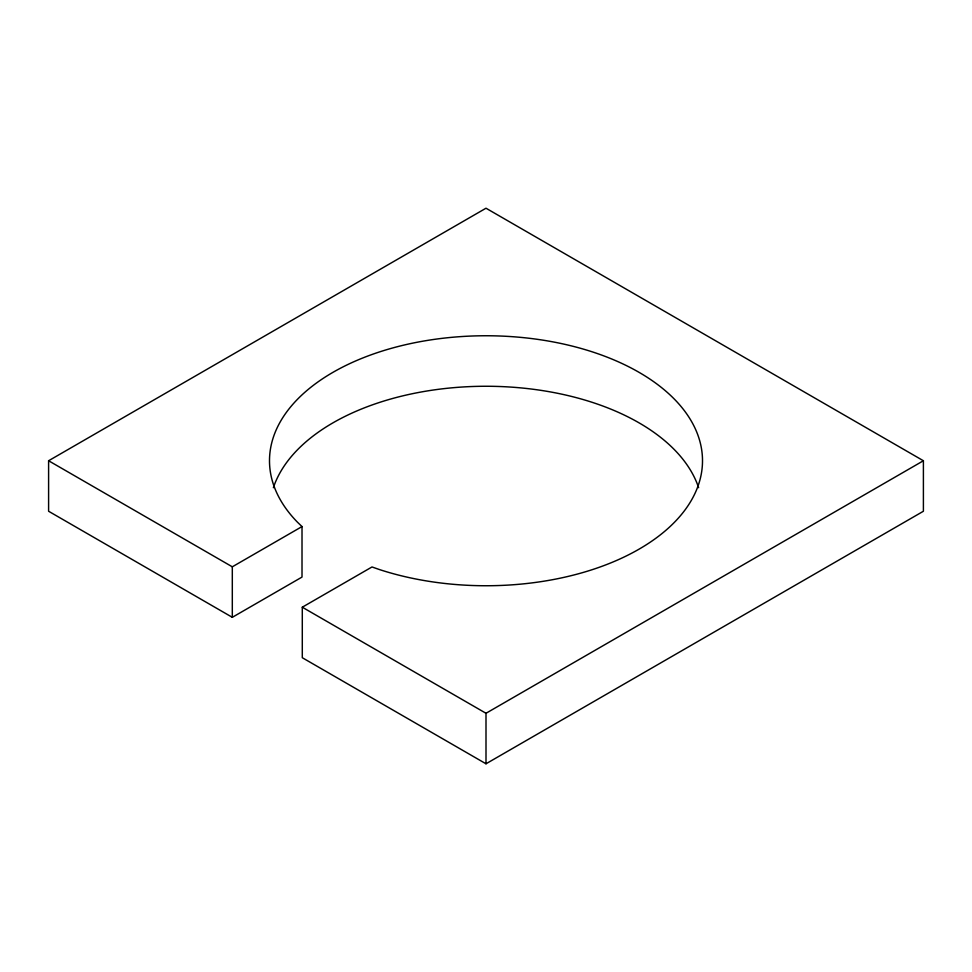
<?xml version="1.0" encoding="UTF-8"?>
<svg xmlns="http://www.w3.org/2000/svg" width="972" height="972" viewBox="0 0 972 972"><rect width="100%" height="100%" fill="white"/><g stroke="black" fill="none" stroke-linecap="round" stroke-linejoin="round"><path stroke-width="1.46" d="M48.6 460.752L486 208.215L923.4 460.752L923.4 511.248L486 763.785L302.292 657.716L302.292 607.208L371.997 566.968L379.445 569.556A216.501 124.999 0 0 0 699.33 482.076A216.501 124.999 0 0 0 449.052 337.588A216.501 124.999 0 0 0 297.529 522.268L302.013 526.569L302.013 577.076L232.308 617.317L48.6 511.248L48.6 460.752L232.308 566.81L302.013 526.569M302.292 607.208L486 713.278L923.4 460.752M486 713.278L486 763.785M232.308 566.81L232.308 617.317M273.375 487.701A216.501 124.999 0 0 1 486 386.261A216.501 124.999 0 0 1 698.625 487.701"/></g></svg>
